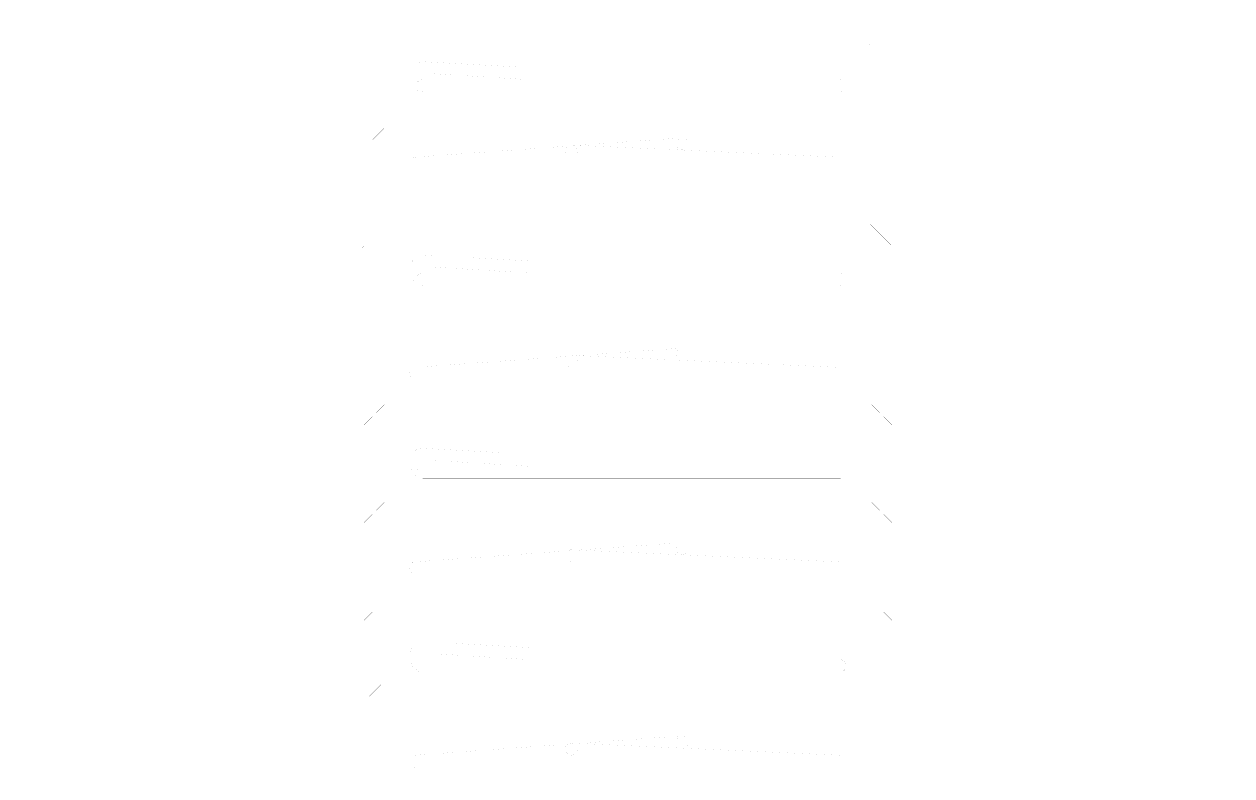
# Model space of a CAD drawing. Header units: millimetres. Extents: x -2171 to 1563, y -1758 to -1505.
# Drawn here: x 1404.681 to 1408.274, y -1614.225 to -1611.989 of the extents above; entities that cross this region are included whole.
import ezdxf

# ---------------------------------------------------------------- set-up
doc = ezdxf.new("R2010")
doc.units = ezdxf.units.MM
doc.layers.add('Tablet', color=150, linetype='Continuous', true_color=0x0180ff)

msp = doc.modelspace()

# ---------------------------------------------------------------- linework, layer by layer
at = {"layer": 'Tablet', "color": 96, "true_color": 0x018001, "const_width": 0.0000431}
for points in [[(1405.9563, -1601.7503), (1405.9563, -1616.4847), (1405.8844, -1616.4847), (1405.8844, -1601.7503)], [(1407.0704, -1601.7503), (1407.0704, -1616.4847), (1406.9985, -1616.4847), (1406.9985, -1601.7503)], [(1406.5043, -1602.8284), (1406.5043, -1616.4847), (1406.4504, -1616.4847), (1406.4504, -1602.8284)], [(1407.1027, -1612.3842), (1405.8449, -1612.3842), (1405.8414, -1612.3846), (1405.838, -1612.3856), (1405.8349, -1612.3872), (1405.8322, -1612.3895), (1405.83, -1612.3922), (1405.8283, -1612.3953), (1405.8273, -1612.3987), (1405.8269, -1612.4022), (1405.8273, -1612.4057), (1405.8283, -1612.4091), (1405.83, -1612.4122), (1405.8322, -1612.4149), (1405.8349, -1612.4171), (1405.838, -1612.4188), (1405.8414, -1612.4198), (1405.8449, -1612.4201), (1407.1027, -1612.4201)], [(1407.1027, -1613.0095), (1405.8449, -1613.0095), (1405.8414, -1613.0099), (1405.838, -1613.0109), (1405.8349, -1613.0125), (1405.8322, -1613.0148), (1405.83, -1613.0175), (1405.8283, -1613.0206), (1405.8273, -1613.024), (1405.8269, -1613.0275), (1405.8273, -1613.031), (1405.8283, -1613.0344), (1405.83, -1613.0375), (1405.8322, -1613.0402), (1405.8349, -1613.0424), (1405.838, -1613.0441), (1405.8414, -1613.0451), (1405.8449, -1613.0455), (1407.1027, -1613.0455)], [(1407.1027, -1613.5881), (1405.8449, -1613.5881), (1405.8414, -1613.5885), (1405.838, -1613.5895), (1405.8349, -1613.5911), (1405.8322, -1613.5934), (1405.83, -1613.5961), (1405.8283, -1613.5992), (1405.8273, -1613.6026), (1405.8269, -1613.6061), (1405.8273, -1613.6096), (1405.8283, -1613.613), (1405.83, -1613.6161), (1405.8322, -1613.6188), (1405.8349, -1613.621), (1405.838, -1613.6227), (1405.8414, -1613.6237), (1405.8449, -1613.624), (1407.1027, -1613.624)], [(1407.1027, -1614.1631), (1405.8449, -1614.1631), (1405.8414, -1614.1635), (1405.838, -1614.1645), (1405.8349, -1614.1661), (1405.8322, -1614.1684), (1405.83, -1614.1711), (1405.8283, -1614.1742), (1405.8273, -1614.1776), (1405.8269, -1614.1811), (1405.8273, -1614.1846), (1405.8283, -1614.188), (1405.83, -1614.1911), (1405.8322, -1614.1938), (1405.8349, -1614.196), (1405.838, -1614.1977), (1405.8414, -1614.1987), (1405.8449, -1614.199), (1407.1027, -1614.199)]]:
    msp.add_lwpolyline(points, close=True, dxfattribs=at)
at = {"layer": 'Tablet', "color": 150, "true_color": 0x0180ff, "const_width": 0.0000431}
for points in [[(1405.7586, -1616.4847), (1405.7586, -1606.3144), (1404.6805, -1606.3144), (1404.6805, -1606.3862), (1405.6868, -1606.3862), (1405.6868, -1616.4847)], [(1407.1961, -1616.4847), (1407.1961, -1606.3144), (1408.2743, -1606.3144), (1408.2743, -1606.3862), (1407.268, -1606.3862), (1407.268, -1616.4847)]]:
    msp.add_lwpolyline(points, close=True, dxfattribs=at)
at = {"layer": 'Tablet', "color": 96, "true_color": 0x018001, "const_width": 0.0000431}
for points in [[(1405.7586, -1612.0008), (1405.6868, -1612.0726)], [(1405.7163, -1611.9947), (1405.6921, -1612.0189)], [(1407.1961, -1612.0008), (1407.268, -1612.0726)], [(1407.2385, -1611.9947), (1407.2627, -1612.0189)], [(1405.7586, -1612.0492), (1405.7405, -1612.0673)], [(1407.1961, -1612.0492), (1407.2143, -1612.0673)], [(1405.7586, -1612.0976), (1405.6868, -1612.1694)], [(1405.7284, -1612.0794), (1405.7042, -1612.1036)], [(1405.8485, -1612.1722), (1405.8485, -1612.1686), (1405.8487, -1612.1661), (1405.8494, -1612.1637), (1405.8504, -1612.1614), (1405.8519, -1612.1593), (1405.8536, -1612.1576), (1405.8557, -1612.1561), (1405.8579, -1612.1551), (1405.8604, -1612.1544), (1405.8629, -1612.1542), (1407.1099, -1612.1542), (1407.1124, -1612.1544), (1407.1148, -1612.1551), (1407.1171, -1612.1561), (1407.1191, -1612.1576), (1407.1209, -1612.1593), (1407.1223, -1612.1614), (1407.1234, -1612.1637), (1407.1241, -1612.1661), (1407.1243, -1612.1686), (1407.1243, -1612.1758), (1407.1241, -1612.1783), (1407.1234, -1612.1807), (1407.1223, -1612.183), (1407.1209, -1612.185), (1407.1191, -1612.1868), (1407.1171, -1612.1882), (1407.1148, -1612.1893), (1407.1124, -1612.1899), (1407.1099, -1612.1901), (1405.8665, -1612.1901), (1405.8602, -1612.1896), (1405.8542, -1612.188), (1405.8485, -1612.1853), (1405.8434, -1612.1817), (1405.8389, -1612.1773), (1405.8353, -1612.1722), (1405.8327, -1612.1665), (1405.8311, -1612.1604), (1405.8305, -1612.1542), (1405.8305, -1612.1362), (1405.8311, -1612.13), (1405.8327, -1612.1239), (1405.8353, -1612.1183), (1405.8389, -1612.1131), (1405.8434, -1612.1087), (1405.8485, -1612.1051), (1405.8542, -1612.1025), (1405.8602, -1612.1008), (1405.8665, -1612.1003), (1406.1899, -1612.1183), (1406.1899, -1612.1542), (1405.8988, -1612.1362)], [(1407.1961, -1612.0976), (1407.268, -1612.1694)], [(1407.2264, -1612.0794), (1407.2506, -1612.1036)], [(1405.6921, -1612.1157), (1405.6868, -1612.121)], [(1407.2627, -1612.1157), (1407.268, -1612.121)], [(1405.7405, -1612.1642), (1405.7163, -1612.1884)], [(1405.7586, -1612.146), (1405.7526, -1612.1521)], [(1407.1961, -1612.146), (1407.2022, -1612.1521)], [(1407.2143, -1612.1642), (1407.2385, -1612.1884)], [(1405.7586, -1612.1944), (1405.6868, -1612.2663)], [(1405.7042, -1612.2005), (1405.6868, -1612.2179)], [(1407.1961, -1612.1944), (1407.268, -1612.2663)], [(1407.2506, -1612.2005), (1407.268, -1612.2179)], [(1405.7526, -1612.2489), (1405.7284, -1612.2731)], [(1407.2022, -1612.2489), (1407.2264, -1612.2731)], [(1405.7586, -1612.2912), (1405.6868, -1612.3631)], [(1405.7163, -1612.2852), (1405.6921, -1612.3094)], [(1407.1961, -1612.2912), (1407.268, -1612.3631)], [(1407.2385, -1612.2852), (1407.2627, -1612.3094)], [(1405.7586, -1612.3396), (1405.7405, -1612.3578)], [(1406.2984, -1612.3514), (1405.8449, -1612.3842)], [(1406.3265, -1612.3662), (1406.3261, -1612.3697), (1406.3251, -1612.3731), (1406.3234, -1612.3762), (1406.3212, -1612.3789), (1406.3185, -1612.3812), (1406.3154, -1612.3828), (1406.312, -1612.3839), (1406.3085, -1612.3842), (1406.305, -1612.3839), (1406.3016, -1612.3828), (1406.2985, -1612.3812), (1406.2958, -1612.3789), (1406.2935, -1612.3762), (1406.2919, -1612.3731), (1406.2909, -1612.3697), (1406.2905, -1612.3662), (1406.2909, -1612.3627), (1406.2919, -1612.3594), (1406.2935, -1612.3563), (1406.2958, -1612.3535), (1406.2985, -1612.3513), (1406.3016, -1612.3496), (1406.305, -1612.3486), (1406.3085, -1612.3483), (1406.312, -1612.3486), (1406.3154, -1612.3496), (1406.3185, -1612.3513), (1406.3212, -1612.3535), (1406.3234, -1612.3563), (1406.3251, -1612.3594), (1406.3261, -1612.3627), (1406.3265, -1612.3662)], [(1406.3085, -1612.3483), (1407.1063, -1612.3842)], [(1406.6391, -1612.3267), (1406.3287, -1612.3492)], [(1406.6571, -1612.3447), (1406.6567, -1612.3482), (1406.6557, -1612.3516), (1406.6541, -1612.3547), (1406.6518, -1612.3574), (1406.6491, -1612.3596), (1406.646, -1612.3613), (1406.6426, -1612.3623), (1406.6391, -1612.3626), (1406.6356, -1612.3623), (1406.6322, -1612.3613), (1406.6291, -1612.3596), (1406.6264, -1612.3574), (1406.6242, -1612.3547), (1406.6225, -1612.3516), (1406.6215, -1612.3482), (1406.6211, -1612.3447), (1406.6215, -1612.3412), (1406.6225, -1612.3378), (1406.6242, -1612.3347), (1406.6264, -1612.332), (1406.6291, -1612.3297), (1406.6322, -1612.3281), (1406.6356, -1612.3271), (1406.6391, -1612.3267), (1406.6426, -1612.3271), (1406.646, -1612.3281), (1406.6491, -1612.3297), (1406.6518, -1612.332), (1406.6541, -1612.3347), (1406.6557, -1612.3378), (1406.6567, -1612.3412), (1406.6571, -1612.3447)], [(1407.1961, -1612.3396), (1407.2143, -1612.3578)], [(1405.7586, -1612.388), (1405.6868, -1612.4599)], [(1405.7284, -1612.3699), (1405.7042, -1612.3941)], [(1407.1961, -1612.388), (1407.268, -1612.4599)], [(1407.2264, -1612.3699), (1407.2506, -1612.3941)], [(1405.6921, -1612.4062), (1405.6868, -1612.4115)], [(1407.2627, -1612.4062), (1407.268, -1612.4115)], [(1405.7405, -1612.4546), (1405.7163, -1612.4788)], [(1405.7586, -1612.4364), (1405.7526, -1612.4425)], [(1407.1961, -1612.4364), (1407.2022, -1612.4425)], [(1407.2143, -1612.4546), (1407.2385, -1612.4788)], [(1405.7586, -1612.4848), (1405.6868, -1612.5567)], [(1405.7042, -1612.4909), (1405.6868, -1612.5083)], [(1407.1961, -1612.4848), (1407.268, -1612.5567)], [(1407.2506, -1612.4909), (1407.268, -1612.5083)], [(1405.7526, -1612.5393), (1405.7284, -1612.5635)], [(1407.2022, -1612.5393), (1407.2264, -1612.5635)], [(1405.7586, -1612.5817), (1405.6868, -1612.6535)], [(1405.7163, -1612.5756), (1405.6921, -1612.5998)], [(1407.1961, -1612.5817), (1407.268, -1612.6535)], [(1407.2385, -1612.5756), (1407.2627, -1612.5998)], [(1405.7586, -1612.6301), (1405.7405, -1612.6482)], [(1407.1961, -1612.6301), (1407.2143, -1612.6482)], [(1405.7284, -1612.6603), (1405.7042, -1612.6846)], [(1405.8485, -1612.7472), (1405.8485, -1612.7436), (1405.8487, -1612.7411), (1405.8494, -1612.7387), (1405.8504, -1612.7364), (1405.8519, -1612.7343), (1405.8536, -1612.7326), (1405.8557, -1612.7311), (1405.8579, -1612.7301), (1405.8604, -1612.7294), (1405.8629, -1612.7292), (1407.1099, -1612.7292), (1407.1124, -1612.7294), (1407.1148, -1612.7301), (1407.1171, -1612.7311), (1407.1191, -1612.7326), (1407.1209, -1612.7343), (1407.1223, -1612.7364), (1407.1234, -1612.7387), (1407.1241, -1612.7411), (1407.1243, -1612.7436), (1407.1243, -1612.7508), (1407.1241, -1612.7533), (1407.1234, -1612.7557), (1407.1223, -1612.758), (1407.1209, -1612.76), (1407.1191, -1612.7618), (1407.1171, -1612.7632), (1407.1148, -1612.7643), (1407.1124, -1612.7649), (1407.1099, -1612.7651), (1405.8665, -1612.7651), (1405.8602, -1612.7646), (1405.8542, -1612.763), (1405.8485, -1612.7603), (1405.8434, -1612.7567), (1405.8389, -1612.7523), (1405.8353, -1612.7472), (1405.8327, -1612.7415), (1405.8311, -1612.7354), (1405.8305, -1612.7292), (1405.8305, -1612.7112), (1405.8311, -1612.705), (1405.8327, -1612.6989), (1405.8353, -1612.6933), (1405.8389, -1612.6881), (1405.8434, -1612.6837), (1405.8485, -1612.6801), (1405.8542, -1612.6775), (1405.8602, -1612.6758), (1405.8665, -1612.6753), (1406.1899, -1612.6933), (1406.1899, -1612.7292), (1405.8988, -1612.7112)], [(1407.2264, -1612.6603), (1407.2506, -1612.6846)], [(1405.7586, -1612.6785), (1405.6868, -1612.7504)], [(1405.6921, -1612.6967), (1405.6868, -1612.7019)], [(1407.1961, -1612.6785), (1407.268, -1612.7504)], [(1407.2627, -1612.6967), (1407.268, -1612.7019)], [(1405.7405, -1612.7451), (1405.7163, -1612.7693)], [(1405.7586, -1612.7269), (1405.7526, -1612.733)], [(1407.1961, -1612.7269), (1407.2022, -1612.733)], [(1407.2143, -1612.7451), (1407.2385, -1612.7693)], [(1405.7586, -1612.7753), (1405.6868, -1612.8472)], [(1405.7042, -1612.7814), (1405.6868, -1612.7988)], [(1407.1961, -1612.7753), (1407.268, -1612.8472)], [(1407.2506, -1612.7814), (1407.268, -1612.7988)], [(1405.7526, -1612.8298), (1405.7284, -1612.854)], [(1407.2022, -1612.8298), (1407.2264, -1612.854)], [(1405.7586, -1612.8721), (1405.6868, -1612.944)], [(1405.7163, -1612.8661), (1405.6921, -1612.8903)], [(1407.1961, -1612.8721), (1407.268, -1612.944)], [(1407.2385, -1612.8661), (1407.2627, -1612.8903)], [(1405.7586, -1612.9205), (1405.7405, -1612.9387)], [(1407.1961, -1612.9205), (1407.2143, -1612.9387)], [(1405.7284, -1612.9508), (1405.7042, -1612.975)], [(1406.6391, -1612.952), (1406.3287, -1612.9745)], [(1406.6571, -1612.97), (1406.6567, -1612.9735), (1406.6557, -1612.9769), (1406.6541, -1612.98), (1406.6518, -1612.9827), (1406.6491, -1612.9849), (1406.646, -1612.9866), (1406.6426, -1612.9876), (1406.6391, -1612.988), (1406.6356, -1612.9876), (1406.6322, -1612.9866), (1406.6291, -1612.9849), (1406.6264, -1612.9827), (1406.6242, -1612.98), (1406.6225, -1612.9769), (1406.6215, -1612.9735), (1406.6211, -1612.97), (1406.6215, -1612.9665), (1406.6225, -1612.9631), (1406.6242, -1612.96), (1406.6264, -1612.9573), (1406.6291, -1612.955), (1406.6322, -1612.9534), (1406.6356, -1612.9524), (1406.6391, -1612.952), (1406.6426, -1612.9524), (1406.646, -1612.9534), (1406.6491, -1612.955), (1406.6518, -1612.9573), (1406.6541, -1612.96), (1406.6557, -1612.9631), (1406.6567, -1612.9665), (1406.6571, -1612.97)], [(1407.2264, -1612.9508), (1407.2506, -1612.975)], [(1405.7586, -1612.9689), (1405.6868, -1613.0408)], [(1405.6921, -1612.9871), (1405.6868, -1612.9924)], [(1406.2984, -1612.9767), (1405.8449, -1613.0095)], [(1406.3265, -1612.9915), (1406.3261, -1612.9951), (1406.3251, -1612.9984), (1406.3234, -1613.0015), (1406.3212, -1613.0043), (1406.3185, -1613.0065), (1406.3154, -1613.0081), (1406.312, -1613.0092), (1406.3085, -1613.0095), (1406.305, -1613.0092), (1406.3016, -1613.0081), (1406.2985, -1613.0065), (1406.2958, -1613.0043), (1406.2935, -1613.0015), (1406.2919, -1612.9984), (1406.2909, -1612.9951), (1406.2905, -1612.9915), (1406.2909, -1612.988), (1406.2919, -1612.9847), (1406.2935, -1612.9816), (1406.2958, -1612.9788), (1406.2985, -1612.9766), (1406.3016, -1612.9749), (1406.305, -1612.9739), (1406.3085, -1612.9736), (1406.312, -1612.9739), (1406.3154, -1612.9749), (1406.3185, -1612.9766), (1406.3212, -1612.9788), (1406.3234, -1612.9816), (1406.3251, -1612.9847), (1406.3261, -1612.988), (1406.3265, -1612.9915)], [(1406.3085, -1612.9736), (1407.1063, -1613.0095)], [(1407.1961, -1612.9689), (1407.268, -1613.0408)], [(1407.2627, -1612.9871), (1407.268, -1612.9924)], [(1405.7405, -1613.0355), (1405.7163, -1613.0597)], [(1405.7586, -1613.0173), (1405.7526, -1613.0234)], [(1407.1961, -1613.0173), (1407.2022, -1613.0234)], [(1407.2143, -1613.0355), (1407.2385, -1613.0597)], [(1405.7586, -1613.0658), (1405.6868, -1613.1376)], [(1405.7042, -1613.0718), (1405.6868, -1613.0892)], [(1407.1961, -1613.0658), (1407.268, -1613.1376)], [(1407.2506, -1613.0718), (1407.268, -1613.0892)], [(1405.7526, -1613.1202), (1405.7284, -1613.1444)], [(1407.2022, -1613.1202), (1407.2264, -1613.1444)], [(1405.7586, -1613.1626), (1405.6868, -1613.2344)], [(1405.7163, -1613.1565), (1405.6921, -1613.1807)], [(1407.1961, -1613.1626), (1407.268, -1613.2344)], [(1407.2385, -1613.1565), (1407.2627, -1613.1807)], [(1405.7586, -1613.211), (1405.7405, -1613.2292)], [(1407.1961, -1613.211), (1407.2143, -1613.2292)], [(1405.7284, -1613.2413), (1405.7042, -1613.2655)], [(1405.8485, -1613.3222), (1405.8485, -1613.3186), (1405.8487, -1613.3161), (1405.8494, -1613.3137), (1405.8504, -1613.3114), (1405.8519, -1613.3093), (1405.8536, -1613.3076), (1405.8557, -1613.3061), (1405.8579, -1613.3051), (1405.8604, -1613.3044), (1405.8629, -1613.3042), (1407.1099, -1613.3042), (1407.1124, -1613.3044), (1407.1148, -1613.3051), (1407.1171, -1613.3061), (1407.1191, -1613.3076), (1407.1209, -1613.3093), (1407.1223, -1613.3114), (1407.1234, -1613.3137), (1407.1241, -1613.3161), (1407.1243, -1613.3186), (1407.1243, -1613.3258), (1407.1241, -1613.3283), (1407.1234, -1613.3307), (1407.1223, -1613.333), (1407.1209, -1613.335), (1407.1191, -1613.3368), (1407.1171, -1613.3382), (1407.1148, -1613.3393), (1407.1124, -1613.3399), (1407.1099, -1613.3401), (1405.8665, -1613.3401), (1405.8602, -1613.3396), (1405.8542, -1613.338), (1405.8485, -1613.3353), (1405.8434, -1613.3317), (1405.8389, -1613.3273), (1405.8353, -1613.3222), (1405.8327, -1613.3165), (1405.8311, -1613.3104), (1405.8305, -1613.3042), (1405.8305, -1613.2862), (1405.8311, -1613.28), (1405.8327, -1613.2739), (1405.8353, -1613.2683), (1405.8389, -1613.2631), (1405.8434, -1613.2587), (1405.8485, -1613.2551), (1405.8542, -1613.2525), (1405.8602, -1613.2508), (1405.8665, -1613.2503), (1406.1899, -1613.2683), (1406.1899, -1613.3042), (1405.8988, -1613.2862)], [(1407.2264, -1613.2413), (1407.2506, -1613.2655)], [(1405.7586, -1613.2594), (1405.6868, -1613.3313)], [(1405.6921, -1613.2776), (1405.6868, -1613.2829)], [(1407.1961, -1613.2594), (1407.268, -1613.3313)], [(1407.2627, -1613.2776), (1407.268, -1613.2829)], [(1405.7586, -1613.3078), (1405.7526, -1613.3139)], [(1407.1961, -1613.3078), (1407.2022, -1613.3139)], [(1405.7586, -1613.3562), (1405.6868, -1613.4281)], [(1405.7405, -1613.326), (1405.7163, -1613.3502)], [(1407.1961, -1613.3562), (1407.268, -1613.4281)], [(1407.2143, -1613.326), (1407.2385, -1613.3502)], [(1405.7042, -1613.3623), (1405.6868, -1613.3797)], [(1407.2506, -1613.3623), (1407.268, -1613.3797)], [(1405.7526, -1613.4107), (1405.7284, -1613.4349)], [(1407.2022, -1613.4107), (1407.2264, -1613.4349)], [(1405.7586, -1613.453), (1405.6868, -1613.5249)], [(1405.7163, -1613.447), (1405.6921, -1613.4712)], [(1407.1961, -1613.453), (1407.268, -1613.5249)], [(1407.2385, -1613.447), (1407.2627, -1613.4712)], [(1405.7586, -1613.5014), (1405.7405, -1613.5196)], [(1407.1961, -1613.5014), (1407.2143, -1613.5196)], [(1405.7284, -1613.5317), (1405.7042, -1613.5559)], [(1406.6391, -1613.5306), (1406.3287, -1613.5531)], [(1406.6571, -1613.5486), (1406.6567, -1613.5521), (1406.6557, -1613.5555), (1406.6541, -1613.5586), (1406.6518, -1613.5613), (1406.6491, -1613.5635), (1406.646, -1613.5652), (1406.6426, -1613.5662), (1406.6391, -1613.5665), (1406.6356, -1613.5662), (1406.6322, -1613.5652), (1406.6291, -1613.5635), (1406.6264, -1613.5613), (1406.6242, -1613.5586), (1406.6225, -1613.5555), (1406.6215, -1613.5521), (1406.6211, -1613.5486), (1406.6215, -1613.5451), (1406.6225, -1613.5417), (1406.6242, -1613.5386), (1406.6264, -1613.5359), (1406.6291, -1613.5336), (1406.6322, -1613.532), (1406.6356, -1613.531), (1406.6391, -1613.5306), (1406.6426, -1613.531), (1406.646, -1613.532), (1406.6491, -1613.5336), (1406.6518, -1613.5359), (1406.6541, -1613.5386), (1406.6557, -1613.5417), (1406.6567, -1613.5451), (1406.6571, -1613.5486)], [(1407.2264, -1613.5317), (1407.2506, -1613.5559)], [(1405.7586, -1613.5498), (1405.6868, -1613.6217)], [(1405.6921, -1613.568), (1405.6868, -1613.5733)], [(1406.2984, -1613.5553), (1405.8449, -1613.5881)], [(1406.3265, -1613.5701), (1406.3261, -1613.5736), (1406.3251, -1613.577), (1406.3234, -1613.5801), (1406.3212, -1613.5828), (1406.3185, -1613.5851), (1406.3154, -1613.5867), (1406.312, -1613.5878), (1406.3085, -1613.5881), (1406.305, -1613.5878), (1406.3016, -1613.5867), (1406.2985, -1613.5851), (1406.2958, -1613.5828), (1406.2935, -1613.5801), (1406.2919, -1613.577), (1406.2909, -1613.5736), (1406.2905, -1613.5701), (1406.2909, -1613.5666), (1406.2919, -1613.5633), (1406.2935, -1613.5602), (1406.2958, -1613.5574), (1406.2985, -1613.5552), (1406.3016, -1613.5535), (1406.305, -1613.5525), (1406.3085, -1613.5522), (1406.312, -1613.5525), (1406.3154, -1613.5535), (1406.3185, -1613.5552), (1406.3212, -1613.5574), (1406.3234, -1613.5602), (1406.3251, -1613.5633), (1406.3261, -1613.5666), (1406.3265, -1613.5701)], [(1406.3085, -1613.5522), (1407.1063, -1613.5881)], [(1407.1961, -1613.5498), (1407.268, -1613.6217)], [(1407.2627, -1613.568), (1407.268, -1613.5733)], [(1405.7586, -1613.5983), (1405.7526, -1613.6043)], [(1407.1961, -1613.5983), (1407.2022, -1613.6043)], [(1405.7586, -1613.6467), (1405.6868, -1613.7185)], [(1405.7405, -1613.6164), (1405.7163, -1613.6406)], [(1407.1961, -1613.6467), (1407.268, -1613.7185)], [(1407.2143, -1613.6164), (1407.2385, -1613.6406)], [(1405.7042, -1613.6527), (1405.6868, -1613.6701)], [(1407.2506, -1613.6527), (1407.268, -1613.6701)], [(1405.7526, -1613.7011), (1405.7284, -1613.7253)], [(1407.2022, -1613.7011), (1407.2264, -1613.7253)], [(1405.7586, -1613.7435), (1405.6868, -1613.8154)], [(1405.7163, -1613.7375), (1405.6921, -1613.7617)], [(1407.1961, -1613.7435), (1407.268, -1613.8154)], [(1407.2385, -1613.7375), (1407.2627, -1613.7617)], [(1405.7284, -1613.8222), (1405.7042, -1613.8464)], [(1405.7586, -1613.7919), (1405.7405, -1613.8101)], [(1405.8485, -1613.8972), (1405.8485, -1613.8936), (1405.8487, -1613.8911), (1405.8494, -1613.8887), (1405.8504, -1613.8864), (1405.8519, -1613.8843), (1405.8536, -1613.8826), (1405.8557, -1613.8811), (1405.8579, -1613.8801), (1405.8604, -1613.8794), (1405.8629, -1613.8792), (1407.1099, -1613.8792), (1407.1124, -1613.8794), (1407.1148, -1613.8801), (1407.1171, -1613.8811), (1407.1191, -1613.8826), (1407.1209, -1613.8843), (1407.1223, -1613.8864), (1407.1234, -1613.8887), (1407.1241, -1613.8911), (1407.1243, -1613.8936), (1407.1243, -1613.9008), (1407.1241, -1613.9033), (1407.1234, -1613.9057), (1407.1223, -1613.908), (1407.1209, -1613.91), (1407.1191, -1613.9118), (1407.1171, -1613.9132), (1407.1148, -1613.9143), (1407.1124, -1613.9149), (1407.1099, -1613.9151), (1405.8665, -1613.9151), (1405.8602, -1613.9146), (1405.8542, -1613.913), (1405.8485, -1613.9103), (1405.8434, -1613.9067), (1405.8389, -1613.9023), (1405.8353, -1613.8972), (1405.8327, -1613.8915), (1405.8311, -1613.8854), (1405.8305, -1613.8792), (1405.8305, -1613.8612), (1405.8311, -1613.855), (1405.8327, -1613.8489), (1405.8353, -1613.8433), (1405.8389, -1613.8381), (1405.8434, -1613.8337), (1405.8485, -1613.8301), (1405.8542, -1613.8275), (1405.8602, -1613.8258), (1405.8665, -1613.8253), (1406.1899, -1613.8433), (1406.1899, -1613.8792), (1405.8988, -1613.8612)], [(1407.1961, -1613.7919), (1407.2143, -1613.8101)], [(1407.2264, -1613.8222), (1407.2506, -1613.8464)], [(1405.7586, -1613.8403), (1405.6868, -1613.9122)], [(1405.6921, -1613.8585), (1405.6868, -1613.8638)], [(1407.1961, -1613.8403), (1407.268, -1613.9122)], [(1407.2627, -1613.8585), (1407.268, -1613.8638)], [(1405.7586, -1613.8887), (1405.7526, -1613.8948)], [(1407.1961, -1613.8887), (1407.2022, -1613.8948)], [(1405.7405, -1613.9069), (1405.7163, -1613.9311)], [(1407.2143, -1613.9069), (1407.2385, -1613.9311)], [(1405.7586, -1613.9371), (1405.6868, -1614.009)], [(1405.7042, -1613.9432), (1405.6868, -1613.9606)], [(1407.1961, -1613.9371), (1407.268, -1614.009)], [(1407.2506, -1613.9432), (1407.268, -1613.9606)], [(1405.7526, -1613.9916), (1405.7284, -1614.0158)], [(1407.2022, -1613.9916), (1407.2264, -1614.0158)], [(1405.7586, -1614.0339), (1405.6868, -1614.1058)], [(1405.7163, -1614.0279), (1405.6921, -1614.0521)], [(1407.1961, -1614.0339), (1407.268, -1614.1058)], [(1407.2385, -1614.0279), (1407.2627, -1614.0521)], [(1405.7284, -1614.1126), (1405.7042, -1614.1368)], [(1405.7586, -1614.0823), (1405.7405, -1614.1005)], [(1406.6391, -1614.1056), (1406.3287, -1614.1281)], [(1406.6571, -1614.1236), (1406.6567, -1614.1271), (1406.6557, -1614.1305), (1406.6541, -1614.1336), (1406.6518, -1614.1363), (1406.6491, -1614.1385), (1406.646, -1614.1402), (1406.6426, -1614.1412), (1406.6391, -1614.1415), (1406.6356, -1614.1412), (1406.6322, -1614.1402), (1406.6291, -1614.1385), (1406.6264, -1614.1363), (1406.6242, -1614.1336), (1406.6225, -1614.1305), (1406.6215, -1614.1271), (1406.6211, -1614.1236), (1406.6215, -1614.1201), (1406.6225, -1614.1167), (1406.6242, -1614.1136), (1406.6264, -1614.1109), (1406.6291, -1614.1086), (1406.6322, -1614.107), (1406.6356, -1614.106), (1406.6391, -1614.1056), (1406.6426, -1614.106), (1406.646, -1614.107), (1406.6491, -1614.1086), (1406.6518, -1614.1109), (1406.6541, -1614.1136), (1406.6557, -1614.1167), (1406.6567, -1614.1201), (1406.6571, -1614.1236)], [(1407.1961, -1614.0823), (1407.2143, -1614.1005)], [(1407.2264, -1614.1126), (1407.2506, -1614.1368)], [(1405.7586, -1614.1308), (1405.6868, -1614.2026)], [(1405.6921, -1614.1489), (1405.6868, -1614.1542)], [(1406.2984, -1614.1303), (1405.8449, -1614.1631)], [(1406.3265, -1614.1451), (1406.3261, -1614.1486), (1406.3251, -1614.152), (1406.3234, -1614.1551), (1406.3212, -1614.1578), (1406.3185, -1614.1601), (1406.3154, -1614.1617), (1406.312, -1614.1628), (1406.3085, -1614.1631), (1406.305, -1614.1628), (1406.3016, -1614.1617), (1406.2985, -1614.1601), (1406.2958, -1614.1578), (1406.2935, -1614.1551), (1406.2919, -1614.152), (1406.2909, -1614.1486), (1406.2905, -1614.1451), (1406.2909, -1614.1416), (1406.2919, -1614.1383), (1406.2935, -1614.1352), (1406.2958, -1614.1324), (1406.2985, -1614.1302), (1406.3016, -1614.1285), (1406.305, -1614.1275), (1406.3085, -1614.1272), (1406.312, -1614.1275), (1406.3154, -1614.1285), (1406.3185, -1614.1302), (1406.3212, -1614.1324), (1406.3234, -1614.1352), (1406.3251, -1614.1383), (1406.3261, -1614.1416), (1406.3265, -1614.1451)], [(1406.3085, -1614.1272), (1407.1063, -1614.1631)], [(1407.1961, -1614.1308), (1407.268, -1614.2026)], [(1407.2627, -1614.1489), (1407.268, -1614.1542)], [(1405.7586, -1614.1792), (1405.7526, -1614.1852)], [(1407.1961, -1614.1792), (1407.2022, -1614.1852)], [(1405.7405, -1614.1973), (1405.7163, -1614.2215)], [(1407.2143, -1614.1973), (1407.2385, -1614.2215)]]:
    msp.add_lwpolyline(points, dxfattribs=at)

doc.saveas('drawing.dxf')
